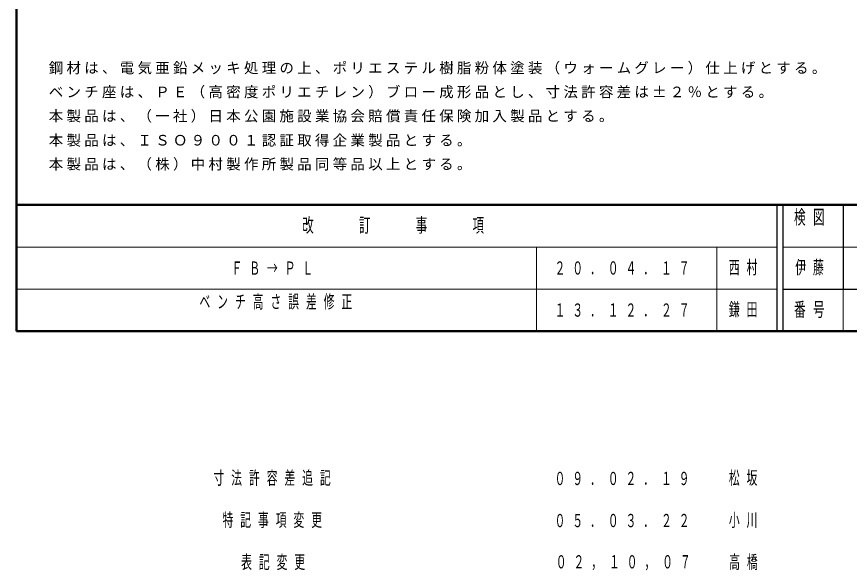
# Model space of a CAD drawing. Units: millimetres on the paper, scale 1:20. Extents: x -365 to 10, y -40 to 257.
# Drawn here: x -365 to -226.5, y -39.8 to 52.3 of the extents above; entities that cross this region are included whole.
import ezdxf

# ---------------------------------------------------------------- set-up
doc = ezdxf.new("R2010")
doc.units = ezdxf.units.MM
doc.layers.add('LY_1', color=7, linetype='Continuous', lineweight=25)
doc.layers.add('LY_2', color=7, linetype='Continuous', lineweight=13)
doc.styles.add('ＭＳ ゴシック', font='')
doc.styles.get('ＭＳ ゴシック').set_extended_font_data('MS Gothic')

msp = doc.modelspace()

# ---------------------------------------------------------------- linework, layer by layer
at = {"layer": 'LY_2', "lineweight": 50}
for p, q in [((-365, 257), (-365, 0)), ((-365, 21), (0, 21)), ((-365, 0), (0, 0))]:
    msp.add_line(p, q, dxfattribs=at)
at = {"layer": 'LY_2', "color": 211, "lineweight": 25}
for p, q in [((-238.5, 21), (-238.5, 0)), ((-237.5, 21), (-237.5, 0)), ((-227.5, 21), (-227.5, 7)), ((-237.5, 7), (0, 7))]:
    msp.add_line(p, q, dxfattribs=at)
at = {"layer": 'LY_2'}
for p, q in [((-365, 14), (-238.5, 14)), ((-278.5, 14), (-278.5, 0)), ((-248.5, 14), (-248.5, 0)), ((-237.5, 14), (-182.5, 14)), ((-365, 7), (-238.5, 7)), ((-227.5, 7), (-227.5, 0))]:
    msp.add_line(p, q, dxfattribs=at)

# ---------------------------------------------------------------- texts
at = {"layer": 'LY_1', "style": 'ＭＳ ゴシック'}
for s, insert, char_height, attachment_point in [('\\T1.23;鋼材は、電気亜鉛メッキ処理の上、ポリエステル樹脂粉体塗装（ウォームグレー）仕上げとする。', (-359.655, 42.683), 1.76, 7), ('\\T1.23;ベンチ座は、ＰＥ（高密度ポリエチレン）ブロー成形品とし、寸法許容差は±２％とする。', (-359.655, 38.683), 1.76, 7), ('\\T1.23;本製品は、（一社）日本公園施設業協会賠償責任保険加入製品とする。', (-359.655, 34.683), 1.76, 7), ('\\T1.23;本製品は、ＩＳＯ９００１認証取得企業製品とする。', (-359.655, 30.683), 1.76, 7), ('\\T1.23;本製品は、（株）中村製作所製品同等品以上とする。', (-359.655, 26.683), 1.76, 7), ('\\T1.64;\\W0.6;ＦＢ→ＰＬ', (-329.25, 10.5), 2.199, 4), ('\\T1.64;\\W0.6;２０．０４．１７', (-275.5, 10.5), 2.199, 4), ('\\T1.64;\\W0.6;西村', (-246.5, 10.5), 2.199, 4), ('\\T1.64;\\W0.6;伊藤', (-232.5, 10.5), 2.199, 5), ('\\T1.64;\\W0.6;ベンチ高さ誤差修正', (-334.579, 6.022), 2.199, 1), ('\\T1.64;\\W0.6;１３．１２．２７', (-275.5, 3.5), 2.199, 4), ('\\T1.64;\\W0.6;鎌田', (-246.5, 3.5), 2.199, 4), ('\\T1.64;\\W0.6;寸法許容差追記', (-332.25, -24.5), 2.199, 4), ('\\T1.64;\\W0.6;０９．０２．１９', (-275.5, -24.5), 2.199, 4), ('\\T1.64;\\W0.6;松坂', (-246.5, -24.5), 2.199, 4), ('\\T1.64;\\W0.6;特記事項変更', (-330.75, -31.5), 2.199, 4), ('\\T1.64;\\W0.6;０５．０３．２２', (-275.5, -31.5), 2.199, 4), ('\\T1.64;\\W0.6;小川', (-246.5, -31.5), 2.199, 4), ('\\T1.64;\\W0.6;表記変更', (-321.75, -38.5), 2.199, 5), ('\\T1.64;\\W0.6;０２，１０，０７', (-263.5, -38.5), 2.199, 5), ('\\T1.64;\\W0.6;高橋', (-243.5, -38.5), 2.199, 5)]:
    msp.add_mtext(s, dxfattribs=dict(at, insert=insert, char_height=char_height, attachment_point=attachment_point))
at = {"layer": 'LY_2', "color": 4, "char_height": 2.346, "style": 'ＭＳ ゴシック'}
for s, insert, attachment_point in [('\\T1.64;\\W0.6;検図', (-232.5, 20.167), 2), ('\\T1.64;\\W0.6;改\u3000\u3000訂\u3000\u3000事\u3000\u3000項', (-301.75, 17.5), 5), ('\\T1.64;\\W0.6;番号', (-232.5, 3.5), 5)]:
    msp.add_mtext(s, dxfattribs=dict(at, insert=insert, attachment_point=attachment_point))

doc.saveas('drawing.dxf')
